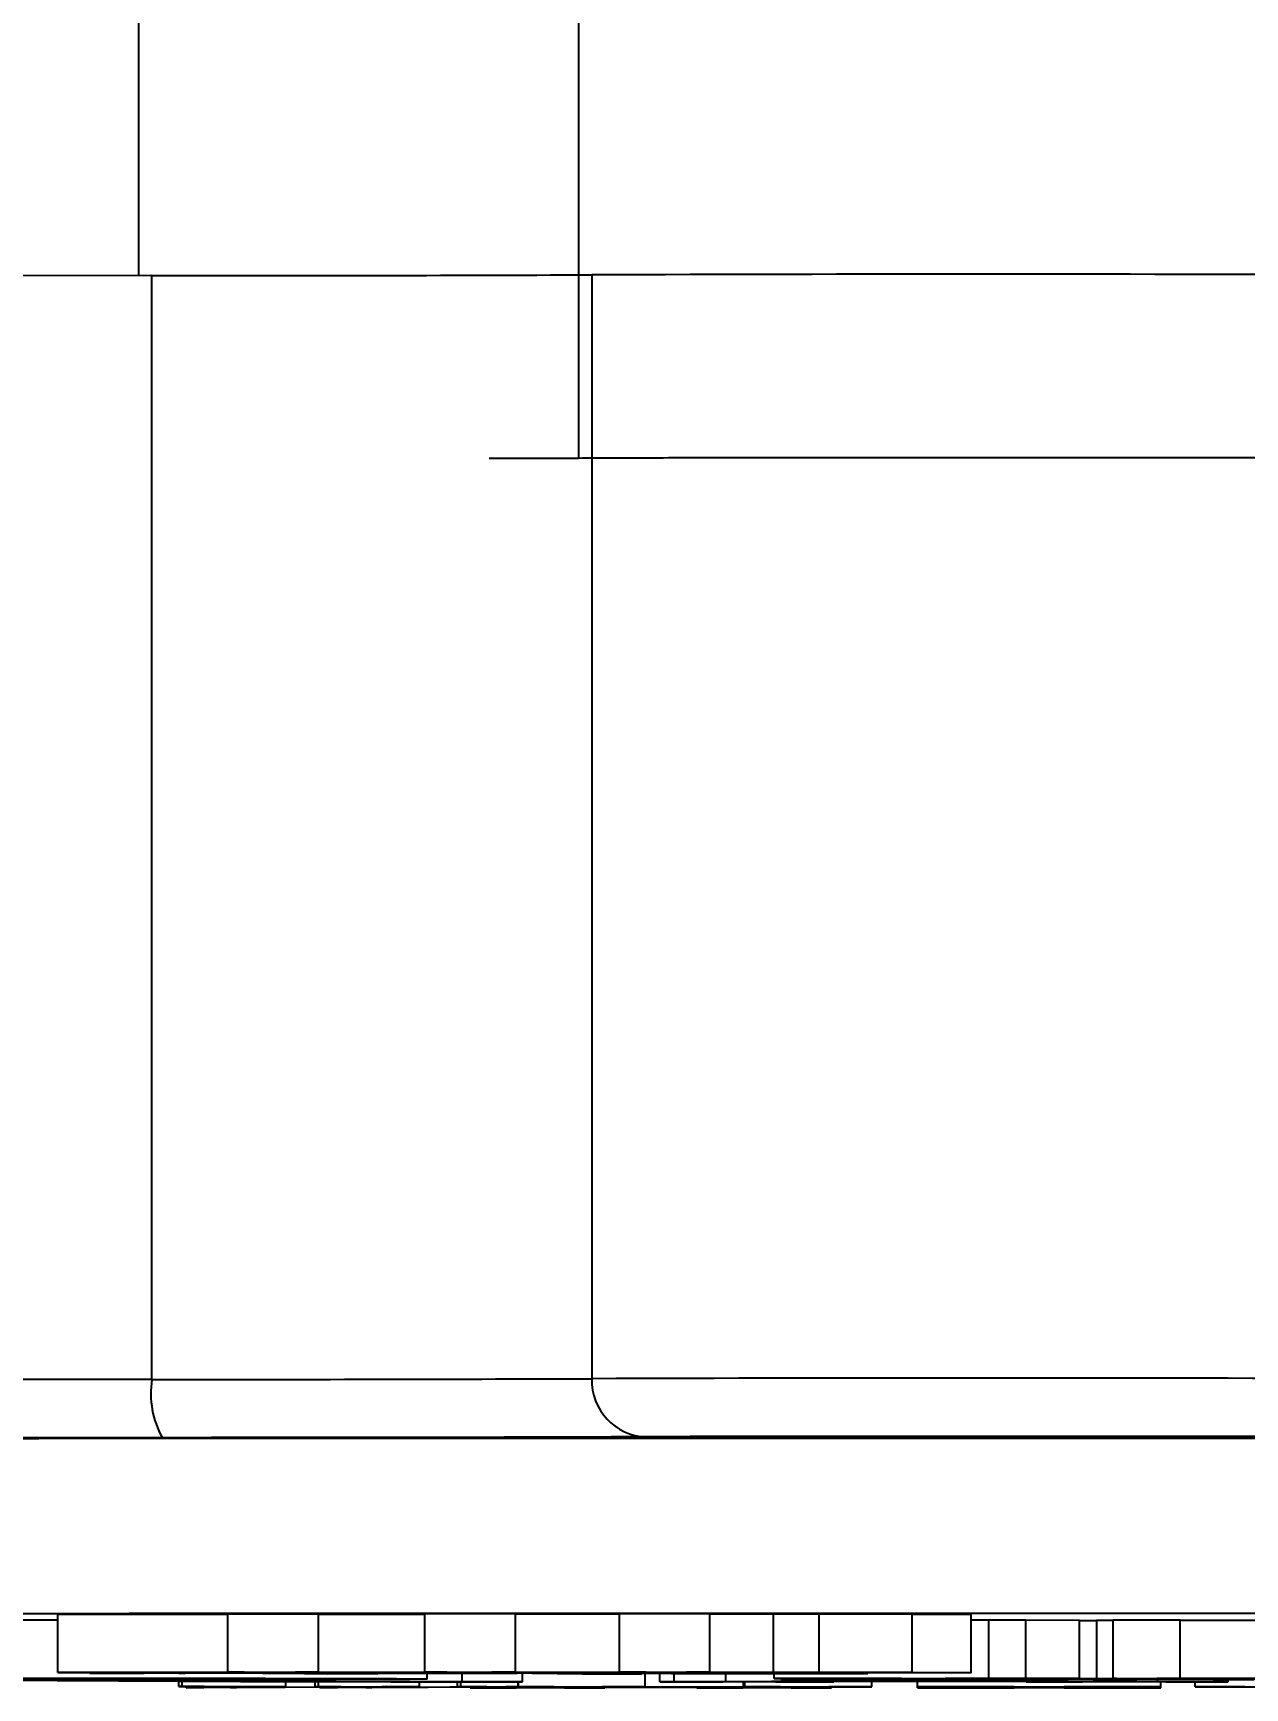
# Model space of a CAD drawing. Header units: millimetres. Extents: x 2003 to 4439, y 563 to 2285.
# Drawn here: x 2802.19 to 2823.04, y 663.92 to 692.4 of the extents above; entities that cross this region are included whole.
import ezdxf

# ---------------------------------------------------------------- set-up
doc = ezdxf.new("R2010")
doc.units = ezdxf.units.MM
doc.layers.add('AM_5', color=3, linetype='Continuous', lineweight=25)
doc.styles.add('SLDTEXTSTYLE1', font='txt.shx', dxfattribs={"width": 0.7, "bigfont": 'gbcbig.shx'})
doc.dimstyles.new('SLDDIMSTYLE12$0', dxfattribs={"dimtxt": 12, "dimasz": 10, "dimexe": 0, "dimexo": 0.0625, "dimgap": 0.875, "dimtad": 1, "dimdec": 1, "dimlfac": 1.8, "dimrnd": 1e-09, "dimzin": 12, "dimdsep": 46, "dimtxsty": 'SLDTEXTSTYLE1', "dimcen": 0.09, "dimdle": 8.16, "dimclrd": 3, "dimclre": 3, "dimadec": 0, "dimazin": 3, "dimtfac": 1, "dimtdec": 1, "dimtofl": 0, "dimtmove": 0, "dimatfit": 3, "dimfxl": 0, "dimfrac": 2, "dimtolj": 1, "dimlwd": 5, "dimlwe": 5, "dimarcsym": 0})

# ---------------------------------------------------------------- blocks, each defined once
blk = doc.blocks.new('*D53')
at = {"layer": 'AM_5', "color": 3, "lineweight": 5, "transparency": 16777216}
blk.add_line((2818.316, 905.529), (2630.323, 905.529), dxfattribs=at)
at = {"layer": 'AM_5', "color": 3, "linetype": 'Continuous', "lineweight": 5, "transparency": 16777216}
for p, q in [((2630.323, 895.529), (2630.323, 673.917)), ((2772.571, 663.917), (2630.323, 663.917))]:
    blk.add_line(p, q, dxfattribs=at)
at = {"layer": 'AM_5', "color": 3, "transparency": 16777216}
for points in [[(2628.656, 895.529), (2631.99, 895.529), (2630.323, 905.529)], [(2628.656, 673.917), (2631.99, 673.917), (2630.323, 663.917)]]:
    blk.add_solid(points, dxfattribs=at)
at = {"layer": 'Defpoints', "color": 0, "transparency": 16777216}
for p in [(2818.379, 905.529), (2630.323, 663.917), (2772.633, 663.917)]:
    blk.add_point(p, dxfattribs=at)
at = {"layer": 'AM_5', "color": 0, "transparency": 16777216, "insert": (2623.448, 731.198), "char_height": 12, "attachment_point": 5, "rotation": 90, "style": 'SLDTEXTSTYLE1'}
blk.add_mtext('\\A1;245', dxfattribs=at)

msp = doc.modelspace()

# ---------------------------------------------------------------- linework, layer by layer
at = {"color": 7, "linetype": 'Continuous', "lineweight": 25}
for p, q in [((2804.003, 688.225), (2804.003, 719.652)), ((2811.573, 718.915), (2811.573, 685.08)), ((2804.23, 669.225), (2804.23, 688.225)), ((2811.803, 688.238), (2811.803, 669.238)), ((2805.538, 665.181), (2802.609, 665.179)), ((2802.609, 664.179), (2802.609, 665.179)), ((2807.097, 665.186), (2805.538, 665.187)), ((2805.538, 664.187), (2805.538, 665.187)), ((2807.097, 664.186), (2807.097, 665.186)), ((2808.928, 665.182), (2807.097, 665.181)), ((2810.49, 665.187), (2808.928, 665.188)), ((2808.928, 664.188), (2808.928, 665.188)), ((2810.49, 664.187), (2810.49, 665.187)), ((2812.277, 665.183), (2810.49, 665.182)), ((2813.834, 665.188), (2812.277, 665.189)), ((2812.277, 664.189), (2812.277, 665.189)), ((2813.834, 664.188), (2813.834, 665.188)), ((2814.931, 665.184), (2813.834, 665.184)), ((2815.716, 665.186), (2814.931, 665.184)), ((2814.931, 664.184), (2814.931, 665.184)), ((2817.314, 665.184), (2815.716, 665.186)), ((2815.716, 664.186), (2815.716, 665.186)), ((2817.314, 664.184), (2817.314, 665.184)), ((2818.329, 665.177), (2817.314, 665.178)), ((2818.329, 664.177), (2818.329, 665.177)), ((2818.638, 665.079), (2818.329, 665.079)), ((2819.273, 665.081), (2818.638, 665.079)), ((2818.638, 664.079), (2818.638, 665.079)), ((2820.198, 665.078), (2819.273, 665.081)), ((2819.273, 664.081), (2819.273, 665.081)), ((2820.198, 664.078), (2820.198, 665.078)), ((2820.487, 665.072), (2820.198, 665.072)), ((2820.776, 665.075), (2820.487, 665.075)), ((2820.487, 665.075), (2820.487, 664.075)), ((2821.932, 665.08), (2820.776, 665.081)), ((2820.776, 664.081), (2820.776, 665.081)), ((2821.932, 664.08), (2821.932, 665.08)), ((2823.492, 665.075), (2821.932, 665.075)), ((2805.757, 664.02), (2800.19, 664.051)), ((2802.609, 664.179), (2806.082, 664.181)), ((2803.249, 664.179), (2802.609, 664.179)), ((2802.771, 664.052), (2807.837, 664.025)), ((2803.159, 664.168), (2803.159, 664.179)), ((2803.837, 664.179), (2803.249, 664.179)), ((2803.539, 664.17), (2803.539, 664.179)), ((2806.151, 664.18), (2803.837, 664.179)), ((2804.207, 664.175), (2804.207, 664.179)), ((2804.207, 664.175), (2804.479, 664.175)), ((2804.479, 664.175), (2804.479, 664.179)), ((2804.479, 664.175), (2804.621, 664.173)), ((2804.621, 664.173), (2804.621, 664.179)), ((2804.621, 664.173), (2816.395, 664.177)), ((2804.691, 663.938), (2804.691, 664.026)), ((2810.138, 664.174), (2804.693, 664.172)), ((2804.751, 663.939), (2804.751, 664.025)), ((2804.81, 664.17), (2804.81, 664.172)), ((2805.538, 664.187), (2807.097, 664.186)), ((2810.611, 664.02), (2805.757, 664.02)), ((2806.146, 664.169), (2806.146, 664.173)), ((2806.146, 664.169), (2807.181, 664.168)), ((2807.425, 664.176), (2806.475, 664.175)), ((2806.538, 663.938), (2806.538, 664.02)), ((2807.097, 664.186), (2806.704, 664.184)), ((2806.704, 664.184), (2806.966, 664.181)), ((2806.966, 664.181), (2806.966, 664.185)), ((2806.966, 664.181), (2809.485, 664.182)), ((2809.555, 664.181), (2807.035, 664.18)), ((2807.039, 663.937), (2807.039, 664.02)), ((2807.099, 663.938), (2807.099, 664.02)), ((2807.181, 664.168), (2807.181, 664.173)), ((2807.181, 664.168), (2810.518, 664.169)), ((2810.59, 664.169), (2807.253, 664.167)), ((2807.253, 664.167), (2808.119, 664.157)), ((2808.119, 664.157), (2807.261, 664.155)), ((2807.425, 664.176), (2807.425, 664.18)), ((2808.119, 664.157), (2808.119, 664.168)), ((2808.835, 663.937), (2808.835, 664.02)), ((2808.928, 664.188), (2810.49, 664.187)), ((2808.968, 664.068), (2808.968, 664.168)), ((2809.49, 663.936), (2809.49, 664.02)), ((2809.549, 663.937), (2809.549, 664.02)), ((2809.571, 664.022), (2809.571, 664.168)), ((2809.571, 664.022), (2810.611, 664.022)), ((2810.818, 664.178), (2809.865, 664.177)), ((2810.49, 664.187), (2810.084, 664.186)), ((2810.084, 664.186), (2810.369, 664.182)), ((2810.518, 664.169), (2810.138, 664.174)), ((2810.369, 664.182), (2810.369, 664.187)), ((2810.369, 664.182), (2812.819, 664.183)), ((2812.889, 664.182), (2810.438, 664.182)), ((2810.535, 663.936), (2810.535, 664.02)), ((2810.537, 664.02), (2810.537, 663.936)), ((2810.611, 664.022), (2810.611, 664.168)), ((2810.611, 664.022), (2810.611, 664.02)), ((2810.818, 664.178), (2810.818, 664.182)), ((2816.536, 664.176), (2811.021, 664.174)), ((2811.021, 664.174), (2811.401, 664.17)), ((2811.401, 664.17), (2811.401, 664.175)), ((2811.401, 664.17), (2814.669, 664.171)), ((2814.946, 664.17), (2811.473, 664.169)), ((2812.66, 664.155), (2811.707, 664.154)), ((2812.277, 664.189), (2813.834, 664.188)), ((2812.66, 664.155), (2812.66, 664.169)), ((2812.722, 663.936), (2812.722, 664.169)), ((2812.975, 664.022), (2812.975, 664.169)), ((2812.975, 664.021), (2812.975, 664.022)), ((2812.975, 664.022), (2813.217, 664.022)), ((2815.968, 664.021), (2812.975, 664.021)), ((2813.171, 664.161), (2813.171, 664.169)), ((2813.23, 664.16), (2813.171, 664.161)), ((2814.163, 664.179), (2813.215, 664.178)), ((2813.217, 664.022), (2813.217, 664.16)), ((2813.834, 664.188), (2813.431, 664.187)), ((2813.431, 664.187), (2813.705, 664.184)), ((2813.705, 664.184), (2813.705, 664.188)), ((2813.705, 664.184), (2814.931, 664.184)), ((2817.314, 664.184), (2813.775, 664.183)), ((2814.107, 664.024), (2814.107, 664.17)), ((2814.107, 664.024), (2817.26, 664.051)), ((2814.163, 664.179), (2814.163, 664.183)), ((2814.411, 663.935), (2814.411, 664.021)), ((2814.438, 663.936), (2814.438, 664.021)), ((2814.669, 664.171), (2814.669, 664.176)), ((2814.669, 664.171), (2815.164, 664.173)), ((2814.931, 664.184), (2815.716, 664.186)), ((2814.939, 664.079), (2814.939, 664.17)), ((2815.459, 664.078), (2814.939, 664.079)), ((2814.939, 664.079), (2818.638, 664.079)), ((2815.575, 664.162), (2814.946, 664.17)), ((2815.725, 664.032), (2814.997, 664.025)), ((2815.055, 664.061), (2815.055, 664.079)), ((2815.69, 664.059), (2815.055, 664.061)), ((2815.164, 664.173), (2815.164, 664.176)), ((2815.164, 664.173), (2816.407, 664.171)), ((2815.17, 664.071), (2815.17, 664.079)), ((2815.69, 664.07), (2815.17, 664.071)), ((2815.17, 664.071), (2817.135, 664.071)), ((2815.716, 664.186), (2817.314, 664.184)), ((2819.36, 664.032), (2815.725, 664.032)), ((2815.725, 664.022), (2815.725, 664.032)), ((2815.725, 664.022), (2815.968, 664.022)), ((2816.407, 664.171), (2815.876, 664.17)), ((2815.876, 664.17), (2816.505, 664.162)), ((2817.583, 664.048), (2815.887, 664.033)), ((2815.887, 664.033), (2819.279, 664.033)), ((2815.922, 664.173), (2816.536, 664.176)), ((2815.922, 664.173), (2815.922, 664.176)), ((2816.153, 664.173), (2815.922, 664.173)), ((2815.968, 664.022), (2815.968, 664.032)), ((2815.968, 664.022), (2815.968, 664.021)), ((2816.395, 664.177), (2816.395, 664.184)), ((2816.395, 664.177), (2816.877, 664.179)), ((2816.505, 664.162), (2816.505, 664.176)), ((2816.551, 664.161), (2816.551, 664.184)), ((2816.622, 663.935), (2816.622, 664.032)), ((2817.135, 664.078), (2816.846, 664.078)), ((2816.877, 664.179), (2816.877, 664.184)), ((2816.877, 664.179), (2818.329, 664.177)), ((2817.135, 664.071), (2817.077, 664.071)), ((2817.135, 664.071), (2817.135, 664.078)), ((2817.135, 664.062), (2817.135, 664.071)), ((2817.26, 664.051), (2818.47, 664.051)), ((2817.406, 663.935), (2817.406, 664.032)), ((2817.664, 664.048), (2817.583, 664.048)), ((2819.279, 664.033), (2817.664, 664.048)), ((2820.198, 664.078), (2817.886, 664.078)), ((2817.886, 664.078), (2817.886, 664.071)), ((2817.886, 664.071), (2818.522, 664.071)), ((2819.851, 664.071), (2817.886, 664.071)), ((2817.886, 664.071), (2817.886, 664.063)), ((2817.886, 664.063), (2819.851, 664.064)), ((2818.47, 664.051), (2818.47, 664.071)), ((2818.47, 664.051), (2821.542, 664.024)), ((2818.522, 664.071), (2818.522, 664.078)), ((2818.522, 664.071), (2819.042, 664.072)), ((2818.638, 664.079), (2819.273, 664.081)), ((2819.042, 664.072), (2819.042, 664.078)), ((2819.042, 664.072), (2819.851, 664.071)), ((2819.273, 664.081), (2820.198, 664.078)), ((2819.276, 664.022), (2819.276, 664.032)), ((2819.276, 664.021), (2819.276, 664.022)), ((2819.276, 664.022), (2819.6, 664.022)), ((2822.755, 664.021), (2819.276, 664.021)), ((2820.166, 664.024), (2819.36, 664.032)), ((2819.6, 664.022), (2819.6, 664.03)), ((2819.851, 664.072), (2819.851, 664.078)), ((2820.371, 664.071), (2819.851, 664.072)), ((2819.851, 664.072), (2826.844, 664.072)), ((2819.851, 664.071), (2819.851, 664.072)), ((2819.851, 664.064), (2819.851, 664.071)), ((2819.851, 664.064), (2819.909, 664.064)), ((2819.909, 664.072), (2819.909, 664.064)), ((2820.487, 664.065), (2820.429, 664.069)), ((2820.429, 664.069), (2821.181, 664.068)), ((2820.429, 664.055), (2820.429, 664.069)), ((2820.429, 664.055), (2820.487, 664.058)), ((2821.181, 664.056), (2820.429, 664.055)), ((2820.487, 664.075), (2820.834, 664.076)), ((2821.181, 664.074), (2820.487, 664.075)), ((2820.487, 664.058), (2820.487, 664.065)), ((2820.776, 664.081), (2821.932, 664.08)), ((2821.643, 664.075), (2821.181, 664.074)), ((2821.181, 664.068), (2821.181, 664.074)), ((2821.181, 664.068), (2822.856, 664.068)), ((2822.51, 664.067), (2821.181, 664.067)), ((2821.181, 664.067), (2821.181, 664.056)), ((2821.932, 664.08), (2821.527, 664.079)), ((2821.527, 664.079), (2821.527, 664.075)), ((2821.527, 664.075), (2823.55, 664.075)), ((2821.542, 664.024), (2821.542, 664.067)), ((2821.598, 663.935), (2821.598, 664.021)), ((2826.497, 664.075), (2821.643, 664.075)), ((2823.145, 664.071), (2821.758, 664.071)), ((2822.186, 663.935), (2822.186, 664.021)), ((2822.51, 664.057), (2822.51, 664.067)), ((2823.203, 664.057), (2822.51, 664.057)), ((2822.513, 664.022), (2822.513, 664.057)), ((2822.513, 664.022), (2822.755, 664.022)), ((2822.755, 664.022), (2822.755, 664.057)), ((2822.755, 664.022), (2822.755, 664.021)), ((2822.856, 664.068), (2823.145, 664.071)), ((2822.856, 664.068), (2822.856, 664.071)), ((2804.691, 663.938), (2804.751, 663.939)), ((2804.895, 663.938), (2804.691, 663.938)), ((2804.751, 663.939), (2806.538, 663.938)), ((2804.82, 663.919), (2804.82, 663.938)), ((2804.82, 663.919), (2805.124, 663.937)), ((2805.126, 663.919), (2804.82, 663.919)), ((2807.232, 663.93), (2805.126, 663.919)), ((2805.839, 663.937), (2805.585, 663.924)), ((2805.585, 663.924), (2805.687, 663.924)), ((2805.687, 663.924), (2807.363, 663.933)), ((2805.687, 663.924), (2805.687, 663.929)), ((2806.479, 663.937), (2806.325, 663.937)), ((2806.538, 663.938), (2806.479, 663.937)), ((2807.039, 663.937), (2807.099, 663.938)), ((2807.193, 663.937), (2807.039, 663.937)), ((2807.099, 663.938), (2808.835, 663.937)), ((2807.118, 663.918), (2807.334, 663.93)), ((2807.118, 663.918), (2807.118, 663.93)), ((2807.425, 663.918), (2807.118, 663.918)), ((2807.334, 663.93), (2807.232, 663.93)), ((2807.363, 663.933), (2807.473, 663.936)), ((2810.322, 663.935), (2807.425, 663.918)), ((2808.187, 663.936), (2807.912, 663.924)), ((2807.912, 663.924), (2808.014, 663.924)), ((2808.014, 663.924), (2809.956, 663.935)), ((2808.014, 663.924), (2808.014, 663.928)), ((2808.775, 663.936), (2808.623, 663.936)), ((2808.835, 663.937), (2808.775, 663.936)), ((2809.49, 663.936), (2809.549, 663.937)), ((2809.644, 663.936), (2809.49, 663.936)), ((2809.549, 663.937), (2810.535, 663.936)), ((2809.707, 663.917), (2809.707, 663.931)), ((2809.707, 663.917), (2809.736, 663.918)), ((2811.995, 663.917), (2809.707, 663.917)), ((2809.736, 663.918), (2809.736, 663.931)), ((2809.736, 663.918), (2809.996, 663.918)), ((2809.956, 663.935), (2810.002, 663.935)), ((2809.996, 663.918), (2809.996, 663.933)), ((2810.5, 663.919), (2811.15, 663.935)), ((2810.535, 663.936), (2810.537, 663.936)), ((2810.537, 663.936), (2812.722, 663.936)), ((2811.021, 663.935), (2810.817, 663.935)), ((2811.023, 663.935), (2811.021, 663.935)), ((2811.664, 663.927), (2811.333, 663.919)), ((2811.333, 663.919), (2811.337, 663.918)), ((2814.733, 663.926), (2811.664, 663.927)), ((2811.982, 663.934), (2811.691, 663.927)), ((2811.691, 663.927), (2814.76, 663.927)), ((2811.764, 663.918), (2811.764, 663.927)), ((2811.764, 663.918), (2812.024, 663.917)), ((2812.024, 663.917), (2811.995, 663.917)), ((2812.024, 663.917), (2812.024, 663.927)), ((2812.695, 663.935), (2812.487, 663.935)), ((2812.722, 663.936), (2812.695, 663.935)), ((2813.608, 663.917), (2813.608, 663.926)), ((2815.896, 663.916), (2813.608, 663.917)), ((2813.608, 663.917), (2813.637, 663.917)), ((2813.637, 663.917), (2813.637, 663.926)), ((2813.637, 663.917), (2813.897, 663.917)), ((2813.897, 663.917), (2813.897, 663.926)), ((2814.401, 663.918), (2814.733, 663.926)), ((2814.401, 663.918), (2814.401, 663.926)), ((2814.411, 663.935), (2814.438, 663.936)), ((2814.619, 663.935), (2814.411, 663.935)), ((2814.438, 663.936), (2816.622, 663.935)), ((2814.76, 663.927), (2815.051, 663.934)), ((2815.883, 663.934), (2815.234, 663.918)), ((2815.234, 663.918), (2815.238, 663.918)), ((2815.665, 663.917), (2815.665, 663.928)), ((2815.665, 663.917), (2815.925, 663.917)), ((2815.925, 663.917), (2815.896, 663.916)), ((2816.595, 663.934), (2816.387, 663.934)), ((2816.622, 663.935), (2816.595, 663.934)), ((2817.406, 663.934), (2817.406, 663.935)), ((2817.406, 663.935), (2821.598, 663.935)), ((2818.602, 663.934), (2817.406, 663.934)), ((2817.406, 663.917), (2817.406, 663.934)), ((2817.406, 663.916), (2817.406, 663.917)), ((2817.406, 663.917), (2818.602, 663.917)), ((2821.598, 663.916), (2817.406, 663.916)), ((2818.602, 663.917), (2818.602, 663.934)), ((2819.07, 663.918), (2819.07, 663.933)), ((2819.933, 663.933), (2819.933, 663.918)), ((2821.598, 663.934), (2820.401, 663.934)), ((2820.401, 663.917), (2820.401, 663.934)), ((2820.401, 663.917), (2821.598, 663.917)), ((2821.598, 663.935), (2821.598, 663.934)), ((2821.598, 663.917), (2821.598, 663.934)), ((2821.598, 663.917), (2821.598, 663.916)), ((2822.186, 663.935), (2824.608, 663.936)), ((2822.223, 663.935), (2822.186, 663.935)), ((2822.531, 663.935), (2822.223, 663.935)), ((2823.895, 663.918), (2823.044, 663.934))]:
    msp.add_line(p, q, dxfattribs=at)
at = {"color": 7, "linetype": 'Continuous', "lineweight": 25, "flags": 128}
for points in [[(2804.23, 688.225), (2798.905, 688.222), (2793.67, 688.219), (2788.551, 688.215), (2783.572, 688.21), (2778.754, 688.205), (2774.121, 688.199), (2769.694, 688.192), (2765.494, 688.184), (2761.54, 688.176), (2757.851, 688.168), (2754.443, 688.159), (2751.333, 688.149), (2748.535, 688.139), (2746.062, 688.129), (2743.924, 688.118), (2742.134, 688.107)], [(2804.23, 669.225), (2798.971, 669.222), (2793.8, 669.219), (2788.742, 669.215), (2783.818, 669.21), (2779.051, 669.205), (2774.463, 669.199), (2770.075, 669.192), (2765.905, 669.185), (2761.974, 669.177), (2758.299, 669.169), (2754.897, 669.16), (2751.782, 669.151), (2748.97, 669.141), (2746.472, 669.131), (2744.301, 669.12), (2742.465, 669.109), (2740.974, 669.098), (2739.834, 669.087)], [(2823.046, 668.227), (2822.22, 668.225), (2821.143, 668.223), (2819.889, 668.222), (2818.543, 668.222), (2817.197, 668.222), (2815.943, 668.223), (2814.866, 668.225), (2814.04, 668.227), (2813.52, 668.23), (2813.343, 668.233), (2813.52, 668.236), (2814.04, 668.238), (2814.866, 668.241), (2815.943, 668.242), (2817.197, 668.244), (2818.543, 668.244), (2819.889, 668.244), (2821.143, 668.242), (2822.22, 668.241), (2823.046, 668.238)], [(2884.72, 668.114), (2882.646, 668.124), (2880.252, 668.134), (2877.551, 668.143), (2874.556, 668.151), (2871.282, 668.16), (2867.745, 668.167), (2863.963, 668.174), (2859.955, 668.181), (2855.74, 668.187), (2851.34, 668.192), (2846.777, 668.197), (2842.073, 668.201), (2837.252, 668.204), (2832.337, 668.206), (2827.354, 668.208), (2822.327, 668.209), (2817.281, 668.209), (2812.241, 668.209), (2807.233, 668.207), (2802.281, 668.205), (2797.41, 668.202)]]:
    msp.add_lwpolyline(points, dxfattribs=at)
at = {"color": 7, "linetype": 'Continuous', "lineweight": 25}
for centre, radius, start, end in [((2804.67, 2563.31), 1875.085, 269.986579, 270.217963), ((2818.543, -1304.065), 1992.314, 89.806162, 90.193839), ((2805.773, 668.983), 1.561, 171.0968, 209.1481), ((2804.67, 2544.31), 1875.085, 269.986579, 270.217963), ((2812.773, 669.207), 0.971, 178.1826, 267.9964), ((2818.543, -1323.065), 1992.314, 89.806162, 90.193839)]:
    msp.add_arc(centre, radius, start, end, dxfattribs=at)
for points, knots in [([(2811.573, 685.08), (2811.252, 685.079), (2810.868, 685.077), (2810.154, 685.075), (2810.036, 685.075)], [0, 0, 0, 0, 0.8349467, 1, 1, 1, 1]), ([(2812.739, 668.237), (2812.348, 668.236), (2811.553, 668.232), (2809.563, 668.227), (2807.149, 668.224), (2805.312, 668.223), (2804.409, 668.223)], [0, 0, 0, 0, 0.245796, 0.5, 0.754204, 1, 1, 1, 1]), ([(2824.347, 668.237), (2824.083, 668.239), (2823.542, 668.241), (2822.124, 668.244), (2820.407, 668.246), (2818.543, 668.246), (2816.679, 668.246), (2814.962, 668.244), (2813.544, 668.241), (2813.003, 668.239), (2812.739, 668.237)], [0, 0, 0, 0, 0.122089, 0.25, 0.377911, 0.5, 0.622089, 0.75, 0.877911, 1, 1, 1, 1]), ([(2804.409, 668.223), (2801.913, 668.221), (2796.876, 668.219), (2789.499, 668.214), (2782.257, 668.207), (2775.278, 668.198), (2768.675, 668.188), (2762.581, 668.176), (2757.089, 668.163), (2752.277, 668.149), (2748.214, 668.134), (2744.945, 668.119), (2742.406, 668.103), (2741.344, 668.092), (2740.817, 668.087)], [0, 0, 0, 0, 0.079959, 0.161371, 0.244142, 0.328893, 0.414217, 0.5, 0.585778, 0.671102, 0.755858, 0.838624, 0.920039, 1, 1, 1, 1]), ([(2750.097, 665.059), (2750.145, 665.063), (2750.252, 665.071), (2751.121, 665.083), (2752.602, 665.097), (2754.778, 665.111), (2757.608, 665.124), (2761.122, 665.137), (2765.276, 665.149), (2770.02, 665.16), (2775.281, 665.17), (2780.973, 665.179), (2786.996, 665.187), (2793.219, 665.193), (2799.584, 665.197), (2805.937, 665.201), (2812.276, 665.202), (2818.543, 665.203), (2824.81, 665.202), (2831.149, 665.201), (2837.501, 665.197), (2843.867, 665.193), (2850.09, 665.187), (2856.113, 665.179), (2861.805, 665.17), (2867.066, 665.16), (2871.81, 665.149), (2875.964, 665.137), (2879.478, 665.124), (2882.308, 665.111), (2884.483, 665.097), (2885.965, 665.083), (2886.836, 665.071), (2886.943, 665.063), (2886.991, 665.059)], [0, 0, 0, 0, 0.023828, 0.053273, 0.084485, 0.115699, 0.147957, 0.180726, 0.213842, 0.247136, 0.28043, 0.313546, 0.346314, 0.378573, 0.409785, 0.440999, 0.470442, 0.499888, 0.529332, 0.558778, 0.58999, 0.621203, 0.653462, 0.68623, 0.719347, 0.752641, 0.785934, 0.819051, 0.851819, 0.884078, 0.915289, 0.946503, 0.975948, 1, 1, 1, 1]), ([(2802.609, 665.083), (2802.502, 665.083), (2802.082, 665.084), (2801.642, 665.084), (2801.314, 665.084)], [0, 0, 0, 0, 0.254888, 1, 1, 1, 1]), ([(2799.689, 664.081), (2800.358, 664.081), (2801.704, 664.081), (2803.512, 664.08), (2804.832, 664.077), (2805.755, 664.074), (2806.063, 664.07), (2806.085, 664.068), (2806.091, 664.068)], [0, 0, 0, 0, 0.196061, 0.394111, 0.547436, 0.700125, 0.928087, 1, 1, 1, 1]), ([(2806.091, 664.068), (2806.061, 664.066), (2806, 664.063), (2805.317, 664.059), (2803.969, 664.056), (2802.284, 664.054), (2800.936, 664.054), (2800.158, 664.054), (2800.036, 664.054)], [0, 0, 0, 0, 0.200351, 0.402646, 0.59747, 0.766762, 0.96323, 1, 1, 1, 1]), ([(2800.639, 664.084), (2801.308, 664.084), (2802.543, 664.084), (2804.31, 664.083), (2805.973, 664.081), (2807.492, 664.079), (2808.638, 664.075), (2808.945, 664.071), (2808.964, 664.069), (2808.968, 664.068)], [0, 0, 0, 0, 0.160365, 0.296332, 0.431737, 0.589347, 0.747826, 0.949128, 1, 1, 1, 1]), ([(2808.968, 664.068), (2808.941, 664.067), (2808.881, 664.064), (2808.097, 664.059), (2806.385, 664.055), (2804.537, 664.052), (2803.258, 664.052), (2802.771, 664.052)], [0, 0, 0, 0, 0.183074, 0.416875, 0.642834, 0.864166, 1, 1, 1, 1]), ([(2803.159, 664.168), (2803.163, 664.169), (2803.176, 664.169), (2803.345, 664.169), (2803.478, 664.17), (2803.539, 664.17)], [0, 0, 0, 0, 0.206018, 0.636041, 1, 1, 1, 1]), ([(2803.855, 664.168), (2803.774, 664.168), (2803.624, 664.168), (2803.415, 664.168), (2803.274, 664.168), (2803.182, 664.168), (2803.165, 664.168), (2803.159, 664.168)], [0, 0, 0, 0, 0.281585, 0.522569, 0.762523, 0.925805, 1, 1, 1, 1]), ([(2803.539, 664.17), (2803.666, 664.17), (2804.009, 664.171), (2804.154, 664.173), (2804.192, 664.174), (2804.207, 664.175)], [0, 0, 0, 0, 0.268239, 0.722981, 1, 1, 1, 1]), ([(2804.762, 664.169), (2804.736, 664.169), (2804.683, 664.169), (2804.418, 664.168), (2804.148, 664.168), (2803.909, 664.168), (2803.855, 664.168)], [0, 0, 0, 0, 0.194719, 0.390632, 0.863045, 1, 1, 1, 1]), ([(2804.693, 664.172), (2804.746, 664.172), (2804.815, 664.171), (2804.793, 664.17), (2804.789, 664.17)], [0, 0, 0, 0, 0.784657, 1, 1, 1, 1]), ([(2806.082, 664.181), (2806.023, 664.181), (2805.913, 664.183), (2805.734, 664.185), (2805.603, 664.186), (2805.538, 664.187)], [0, 0, 0, 0, 0.361759, 0.680808, 1, 1, 1, 1]), ([(2807.261, 664.155), (2807.168, 664.157), (2806.983, 664.159), (2806.624, 664.164), (2806.317, 664.167), (2806.146, 664.169)], [0, 0, 0, 0, 0.307881, 0.615778, 1, 1, 1, 1]), ([(2806.475, 664.175), (2806.438, 664.176), (2806.376, 664.177), (2806.261, 664.179), (2806.188, 664.179), (2806.151, 664.18)], [0, 0, 0, 0, 0.437947, 0.718933, 1, 1, 1, 1]), ([(2807.035, 664.18), (2807.065, 664.18), (2807.126, 664.179), (2807.25, 664.178), (2807.357, 664.177), (2807.425, 664.176)], [0, 0, 0, 0, 0.267337, 0.534687, 1, 1, 1, 1]), ([(2807.837, 664.025), (2808.008, 664.024), (2808.273, 664.023), (2808.945, 664.022), (2809.351, 664.022), (2809.571, 664.022)], [0, 0, 0, 0, 0.454509, 0.703285, 1, 1, 1, 1]), ([(2809.485, 664.182), (2809.427, 664.183), (2809.315, 664.184), (2809.131, 664.186), (2808.996, 664.187), (2808.928, 664.188)], [0, 0, 0, 0, 0.353076, 0.676475, 1, 1, 1, 1]), ([(2809.865, 664.177), (2809.822, 664.177), (2809.757, 664.178), (2809.645, 664.18), (2809.585, 664.181), (2809.555, 664.181)], [0, 0, 0, 0, 0.499817, 0.749886, 1, 1, 1, 1]), ([(2810.438, 664.182), (2810.469, 664.181), (2810.529, 664.18), (2810.646, 664.179), (2810.753, 664.178), (2810.818, 664.178)], [0, 0, 0, 0, 0.278089, 0.556193, 1, 1, 1, 1]), ([(2811.707, 664.154), (2811.61, 664.155), (2811.415, 664.158), (2811.033, 664.163), (2810.755, 664.166), (2810.59, 664.169)], [0, 0, 0, 0, 0.289421, 0.578839, 1, 1, 1, 1]), ([(2811.473, 664.169), (2811.589, 664.167), (2811.82, 664.165), (2812.198, 664.16), (2812.495, 664.157), (2812.66, 664.155)], [0, 0, 0, 0, 0.3079389, 0.6158743, 1, 1, 1, 1]), ([(2812.819, 664.183), (2812.761, 664.184), (2812.65, 664.185), (2812.47, 664.187), (2812.342, 664.188), (2812.277, 664.189)], [0, 0, 0, 0, 0.361832, 0.680859, 1, 1, 1, 1]), ([(2813.215, 664.178), (2813.175, 664.178), (2813.109, 664.179), (2812.995, 664.181), (2812.924, 664.182), (2812.889, 664.182)], [0, 0, 0, 0, 0.437841, 0.718884, 1, 1, 1, 1]), ([(2813.171, 664.161), (2813.504, 664.161), (2814.077, 664.161), (2814.732, 664.161), (2815.136, 664.161), (2815.344, 664.161), (2815.485, 664.162), (2815.563, 664.162), (2815.594, 664.162), (2815.582, 664.162), (2815.575, 664.162)], [0, 0, 0, 0, 0.358025, 0.615683, 0.704922, 0.795041, 0.841826, 0.888488, 0.9407, 1, 1, 1, 1]), ([(2813.217, 664.022), (2813.341, 664.022), (2813.551, 664.022), (2813.807, 664.022), (2813.992, 664.023), (2814.067, 664.023), (2814.099, 664.024), (2814.107, 664.024)], [0, 0, 0, 0, 0.268165, 0.456817, 0.645375, 0.906381, 1, 1, 1, 1]), ([(2815.442, 664.158), (2815.41, 664.158), (2815.346, 664.159), (2814.989, 664.159), (2814.282, 664.16), (2813.626, 664.16), (2813.23, 664.16)], [0, 0, 0, 0, 0.10724, 0.21472, 0.525104, 1, 1, 1, 1]), ([(2813.775, 664.183), (2813.804, 664.182), (2813.862, 664.182), (2813.985, 664.18), (2814.094, 664.179), (2814.163, 664.179)], [0, 0, 0, 0, 0.267397, 0.53481, 1, 1, 1, 1]), ([(2814.997, 664.025), (2814.987, 664.025), (2814.965, 664.025), (2814.932, 664.025), (2814.923, 664.024), (2814.916, 664.024)], [0, 0, 0, 0, 0.2502199, 0.5005081, 1, 1, 1, 1]), ([(2814.916, 664.024), (2814.925, 664.024), (2814.939, 664.023), (2815.018, 664.023), (2815.115, 664.022), (2815.269, 664.022), (2815.479, 664.022), (2815.64, 664.022), (2815.725, 664.022)], [0, 0, 0, 0, 0.284135, 0.450473, 0.560568, 0.671794, 0.825494, 1, 1, 1, 1]), ([(2815.055, 664.061), (2815.403, 664.061), (2815.926, 664.062), (2816.618, 664.062), (2816.963, 664.062), (2817.135, 664.062)], [0, 0, 0, 0, 0.499885, 0.749929, 1, 1, 1, 1]), ([(2816.505, 664.162), (2816.531, 664.162), (2816.583, 664.161), (2816.443, 664.16), (2816.083, 664.159), (2815.694, 664.158), (2815.442, 664.158)], [0, 0, 0, 0, 0.211302, 0.416468, 0.621501, 1, 1, 1, 1]), ([(2816.846, 664.078), (2816.679, 664.078), (2816.363, 664.078), (2815.898, 664.078), (2815.606, 664.078), (2815.459, 664.078)], [0, 0, 0, 0, 0.35686, 0.67714, 1, 1, 1, 1]), ([(2817.077, 664.071), (2816.911, 664.071), (2816.594, 664.07), (2816.13, 664.07), (2815.837, 664.07), (2815.69, 664.07)], [0, 0, 0, 0, 0.35686, 0.67714, 1, 1, 1, 1]), ([(2819.909, 664.064), (2819.312, 664.063), (2818.293, 664.062), (2816.828, 664.061), (2816.071, 664.059), (2815.69, 664.059)], [0, 0, 0, 0, 0.41234, 0.704495, 1, 1, 1, 1]), ([(2818.329, 664.177), (2818.111, 664.177), (2817.636, 664.176), (2816.904, 664.175), (2816.445, 664.173), (2816.153, 664.173)], [0, 0, 0, 0, 0.234297, 0.511813, 1, 1, 1, 1]), ([(2819.6, 664.022), (2819.687, 664.022), (2819.828, 664.022), (2819.996, 664.022), (2820.103, 664.022), (2820.176, 664.022), (2820.227, 664.023), (2820.24, 664.023), (2820.247, 664.023)], [0, 0, 0, 0, 0.25713, 0.418126, 0.515419, 0.613557, 0.771961, 1, 1, 1, 1]), ([(2820.247, 664.023), (2820.246, 664.023), (2820.243, 664.023), (2820.228, 664.024), (2820.191, 664.024), (2820.166, 664.024)], [0, 0, 0, 0, 0.25103, 0.502225, 1, 1, 1, 1]), ([(2821.758, 664.071), (2821.592, 664.071), (2821.275, 664.071), (2820.811, 664.071), (2820.518, 664.071), (2820.371, 664.071)], [0, 0, 0, 0, 0.35686, 0.67714, 1, 1, 1, 1]), ([(2820.832, 664.076), (2820.831, 664.077), (2820.828, 664.078), (2820.813, 664.079), (2820.788, 664.08), (2820.776, 664.081)], [0, 0, 0, 0, 0.333361, 0.666606, 1, 1, 1, 1]), ([(2821.542, 664.024), (2821.584, 664.024), (2821.668, 664.023), (2821.854, 664.022), (2822.114, 664.022), (2822.341, 664.022), (2822.475, 664.022), (2822.513, 664.022)], [0, 0, 0, 0, 0.25387, 0.509596, 0.715202, 0.920342, 1, 1, 1, 1]), ([(2805.124, 663.937), (2805.136, 663.937), (2805.152, 663.937), (2805.105, 663.938), (2805.047, 663.938), (2804.971, 663.938), (2804.92, 663.938), (2804.895, 663.938)], [0, 0, 0, 0, 0.409045, 0.568709, 0.729731, 0.871998, 1, 1, 1, 1]), ([(2806.325, 663.937), (2806.26, 663.937), (2806.16, 663.937), (2806.028, 663.937), (2805.941, 663.937), (2805.873, 663.937), (2805.852, 663.937), (2805.839, 663.937)], [0, 0, 0, 0, 0.286948, 0.445283, 0.603611, 0.766841, 1, 1, 1, 1]), ([(2807.473, 663.936), (2807.48, 663.936), (2807.492, 663.936), (2807.435, 663.937), (2807.337, 663.937), (2807.238, 663.937), (2807.193, 663.937)], [0, 0, 0, 0, 0.280717, 0.477013, 0.764436, 1, 1, 1, 1]), ([(2808.623, 663.936), (2808.576, 663.936), (2808.5, 663.936), (2808.392, 663.936), (2808.316, 663.936), (2808.244, 663.936), (2808.208, 663.936), (2808.191, 663.936), (2808.187, 663.936)], [0, 0, 0, 0, 0.219728, 0.360437, 0.501962, 0.629609, 0.910972, 1, 1, 1, 1]), ([(2809.997, 663.935), (2809.997, 663.935), (2809.996, 663.935), (2809.953, 663.935), (2809.875, 663.936), (2809.768, 663.936), (2809.684, 663.936), (2809.644, 663.936)], [0, 0, 0, 0, 0.063168, 0.286153, 0.501453, 0.758451, 1, 1, 1, 1]), ([(2809.996, 663.918), (2810.088, 663.918), (2810.217, 663.918), (2810.367, 663.918), (2810.443, 663.918), (2810.486, 663.918), (2810.496, 663.919), (2810.5, 663.919)], [0, 0, 0, 0, 0.3758207, 0.5238074, 0.6720575, 0.8532035, 1, 1, 1, 1]), ([(2810.817, 663.935), (2810.761, 663.935), (2810.654, 663.935), (2810.508, 663.935), (2810.396, 663.935), (2810.347, 663.935), (2810.322, 663.935)], [0, 0, 0, 0, 0.2469872, 0.468153, 0.7284619, 1, 1, 1, 1]), ([(2811.149, 663.935), (2811.15, 663.935), (2811.152, 663.935), (2811.121, 663.935), (2811.069, 663.935), (2811.033, 663.935), (2811.023, 663.935)], [0, 0, 0, 0, 0.177122, 0.589108, 0.884827, 1, 1, 1, 1]), ([(2811.344, 663.918), (2811.357, 663.918), (2811.383, 663.918), (2811.467, 663.918), (2811.594, 663.918), (2811.7, 663.918), (2811.764, 663.918)], [0, 0, 0, 0, 0.204883, 0.408937, 0.643499, 1, 1, 1, 1]), ([(2812.487, 663.935), (2812.417, 663.935), (2812.301, 663.935), (2812.158, 663.935), (2812.066, 663.935), (2812.003, 663.935), (2811.99, 663.935), (2811.982, 663.934)], [0, 0, 0, 0, 0.290077, 0.48445, 0.638173, 0.79153, 1, 1, 1, 1]), ([(2813.897, 663.917), (2813.989, 663.917), (2814.118, 663.917), (2814.268, 663.917), (2814.344, 663.917), (2814.387, 663.918), (2814.397, 663.918), (2814.401, 663.918)], [0, 0, 0, 0, 0.375821, 0.523807, 0.672057, 0.853203, 1, 1, 1, 1]), ([(2815.047, 663.934), (2815.048, 663.934), (2815.049, 663.934), (2815.01, 663.934), (2814.948, 663.935), (2814.833, 663.935), (2814.719, 663.935), (2814.636, 663.935), (2814.619, 663.935)], [0, 0, 0, 0, 0.132198, 0.30903, 0.458399, 0.607839, 0.921168, 1, 1, 1, 1]), ([(2815.245, 663.917), (2815.258, 663.917), (2815.283, 663.917), (2815.368, 663.917), (2815.495, 663.917), (2815.601, 663.917), (2815.665, 663.917)], [0, 0, 0, 0, 0.204883, 0.408937, 0.643499, 1, 1, 1, 1]), ([(2816.387, 663.934), (2816.318, 663.934), (2816.202, 663.934), (2816.059, 663.934), (2815.967, 663.934), (2815.904, 663.934), (2815.891, 663.934), (2815.883, 663.934)], [0, 0, 0, 0, 0.290077, 0.48445, 0.638173, 0.79153, 1, 1, 1, 1]), ([(2819.07, 663.933), (2819.067, 663.934), (2819.063, 663.934), (2819.003, 663.934), (2818.925, 663.934), (2818.789, 663.934), (2818.679, 663.934), (2818.602, 663.934)], [0, 0, 0, 0, 0.250411, 0.398556, 0.54744, 0.686236, 1, 1, 1, 1]), ([(2818.602, 663.917), (2818.691, 663.917), (2818.817, 663.917), (2818.958, 663.917), (2819.031, 663.917), (2819.067, 663.917), (2819.069, 663.917), (2819.07, 663.918)], [0, 0, 0, 0, 0.364031, 0.510061, 0.655864, 0.843841, 1, 1, 1, 1]), ([(2820.401, 663.934), (2820.331, 663.934), (2820.215, 663.934), (2820.077, 663.934), (2819.992, 663.934), (2819.941, 663.934), (2819.936, 663.934), (2819.933, 663.933)], [0, 0, 0, 0, 0.2944044, 0.4877252, 0.6436082, 0.7993468, 1, 1, 1, 1]), ([(2819.933, 663.918), (2819.937, 663.917), (2819.942, 663.917), (2820, 663.917), (2820.095, 663.917), (2820.233, 663.917), (2820.341, 663.917), (2820.401, 663.917)], [0, 0, 0, 0, 0.210223, 0.375759, 0.542534, 0.746796, 1, 1, 1, 1]), ([(2823.044, 663.934), (2823.031, 663.934), (2823.011, 663.934), (2822.929, 663.934), (2822.835, 663.935), (2822.696, 663.935), (2822.592, 663.935), (2822.531, 663.935)], [0, 0, 0, 0, 0.282665, 0.424863, 0.567605, 0.744514, 1, 1, 1, 1])]:
    msp.add_open_spline(points, degree=3, knots=knots, dxfattribs=at)
msp.add_open_spline([(2825.668, 685.08), (2825.344, 685.082), (2824.694, 685.085), (2822.982, 685.088), (2820.913, 685.09), (2818.621, 685.091), (2816.328, 685.09), (2814.259, 685.088), (2812.548, 685.085), (2811.898, 685.082), (2811.573, 685.08)], degree=3, dxfattribs=at)

# ---------------------------------------------------------------- dimensions: what is measured, and where the dimension line sits
at = {"layer": 'AM_5'}
dim = msp.add_linear_dim(base=(2630.323, 663.917), p1=(2818.379, 905.529), p2=(2772.633, 663.917), angle=90, text='245', dimstyle='SLDDIMSTYLE12$0', override={"dimlfac": 1}, dxfattribs=at)
dim.commit()
dim.dimension.update_dxf_attribs({"geometry": '*D53', "text_midpoint": (2630.323, 731.198), "dimtype": 160})

doc.saveas('drawing.dxf')
